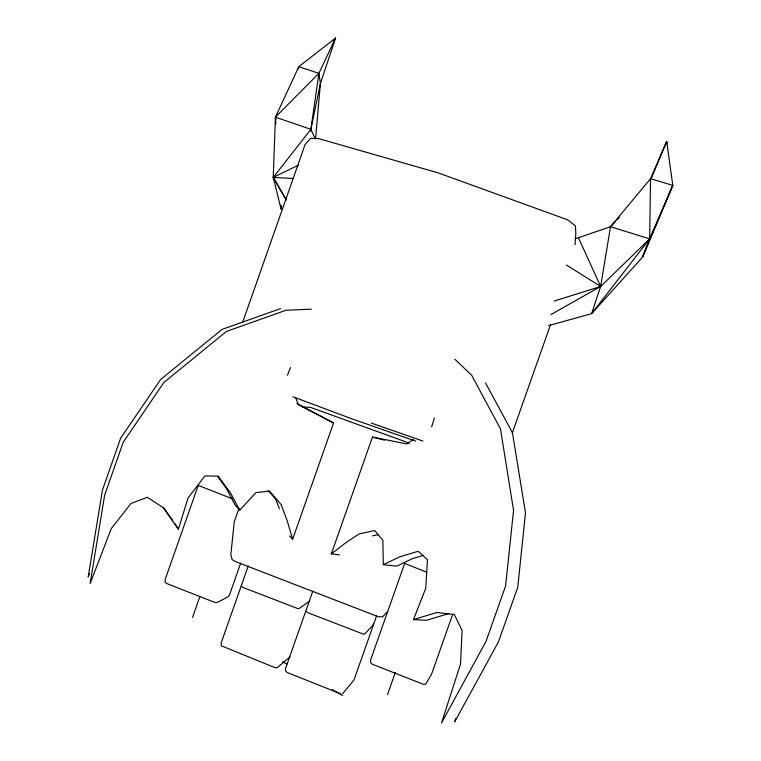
<?xml version="1.0" encoding="UTF-8"?>
<svg xmlns="http://www.w3.org/2000/svg" width="761" height="761" viewBox="0 0 761 761"><rect width="100%" height="100%" fill="white"/><g stroke="black" fill="none" stroke-linecap="round" stroke-linejoin="round"><path stroke-width="1.14" d="M281.028 205.48L281.075 209.009L273.237 177.389L275.415 117.194L298.797 66.673L335.582 38.05L320.4 83.548L310.888 129.313L311.297 131.653M575.059 244.785L575.82 233.17L575.392 225.798L567.716 219.853L438.146 172.871L318.288 138.512L310.612 138.407L305.094 144.514L242.664 322.274M315.587 138.626L320.4 83.548L318.878 73.37L335.582 38.05L333.194 40.704M298.207 68.956L298.797 66.673L318.878 73.37L310.888 129.313L273.237 177.389L286.155 199.886M672.791 185.399L642.436 257.294L649.647 238.868L650.56 178.673L672.791 185.399L649.647 238.868L591.601 313.665L600.638 286.478L610.503 226.749L650.56 178.673L666.684 141.403L672.791 185.399L642.436 257.294L591.601 313.665L548.662 325.594M311.325 309.156L285.984 310.25L226.464 331.425L163.891 382.479L123.177 442.322L104.647 495.154L90.131 583.554L111.277 528.6L130.978 503.478L147.425 497.285L163.292 507.787L178.397 529.199L188.043 497.979L204.947 475.891L218.255 476.186L230.764 493.356L239.677 510.212L256 492.586L269.594 491.13L281.113 504.553L287.068 520.4L292.662 539.188L333.575 422.964L296.904 403.511M431.63 426.94L434.388 418.036M455.715 718.603L454.64 721.932L498.455 641.875L517.746 587.273L525.509 512.828L512.419 432.676L485.508 382.907M192.543 617.399L199.915 596.424M238.954 508.415L234.264 521.761L230.859 554.531L232.143 559.63L235.815 561.713L378.236 616.705L382.621 616.829L387.473 611.616M240.666 563.14L229.356 595.321L227.91 596.928L217.294 602.455L215.097 602.522L166.783 583.554L165.261 582.403L165.089 579.73L198.221 485.404L232.124 498.693M248.257 565.946L221.137 643.045L221.384 645.813L275.101 667.701L277.318 667.644L290.027 656.753M312.761 591.287L285.508 668.653L285.613 670.955L287.268 672.543L340.424 693.709M339.349 554.836L331.311 553.884L372.452 437.071L406.764 443.929L413.451 439.354M376.638 615.754L354.017 679.915L342.678 693.661M387.511 694.565L395.34 672.372M512.315 432.933L550.564 324.586M452.7 614.289L431.497 674.341L425.646 684.234L423.335 684.282L372.3 664.248L370.607 662.631L370.493 660.291L404.662 563.406L426.807 572.262M89.484 573.566L88.209 576.867L102.45 490.065L120.638 438.203L160.619 379.473L222.088 329.38L280.571 308.605M448.724 613.585L426.664 620.291L413.461 619.635L425.732 588.301L427.473 559.611L418.179 551.268L399.382 556.957L383.325 564.662L382.878 540.272L374.678 530.531L359.144 533.908L345.932 542.66L331.311 553.884M287.43 375.211L290.483 367.592M651.387 178.064L666.684 141.403L666.788 143.762M575.183 238.792L610.503 226.749L615.307 221.66M616.905 219.967L619.311 217.427M318.878 73.37L275.415 117.194L275.853 124.252M550.974 314.54L600.638 286.478L649.647 238.868L610.503 226.749M309.879 600.943L299.025 608.581L297.779 608.581L243.111 587.511L241.17 586.075M286.279 199.858L273.237 177.389L298.626 165.061M554.17 301.061L600.638 286.478L578.541 237.927M413.461 619.635L436.871 612.462L454.355 614.536L462.108 630.536L460.51 664.144L441.504 722.95L485.946 641.552L505.57 586.027L513.561 510.355L500.491 428.938L471.706 375.297L454.821 359.182M423.525 555.311L412.576 558.593L396.69 566.165L383.325 564.662M372.643 535.849L378.141 534.669M273.237 177.389L293.109 178.464M302.421 406.916L310.555 407.392L409.361 443.159M372.452 437.071L384.533 440.181M371.339 423.087L422.945 441.028M415.725 441.152L351.592 418.721L292.88 396.757M333.575 422.964L298.255 404.633L295.848 398.098M282.626 661.699L286.764 664.02M332.31 689.647L342.669 695.468M566.469 265.009L600.638 286.478M289.57 535.963L292.662 539.188M239.677 510.212L235.13 505.009L226.369 488.429L217.484 476.243M268.319 490.683L275.872 499.482L279.392 508.843M373.052 623.982L373.518 624.61L364.605 634.094L363.444 634.141L307.882 612.719L305.751 611.197M163.434 507.321L172.88 520.714M174.906 523.587L178.397 529.199M315.197 138.882L310.888 129.313L275.415 117.194L275.91 119.439M280.857 205.47L281.075 209.009"/></g></svg>
